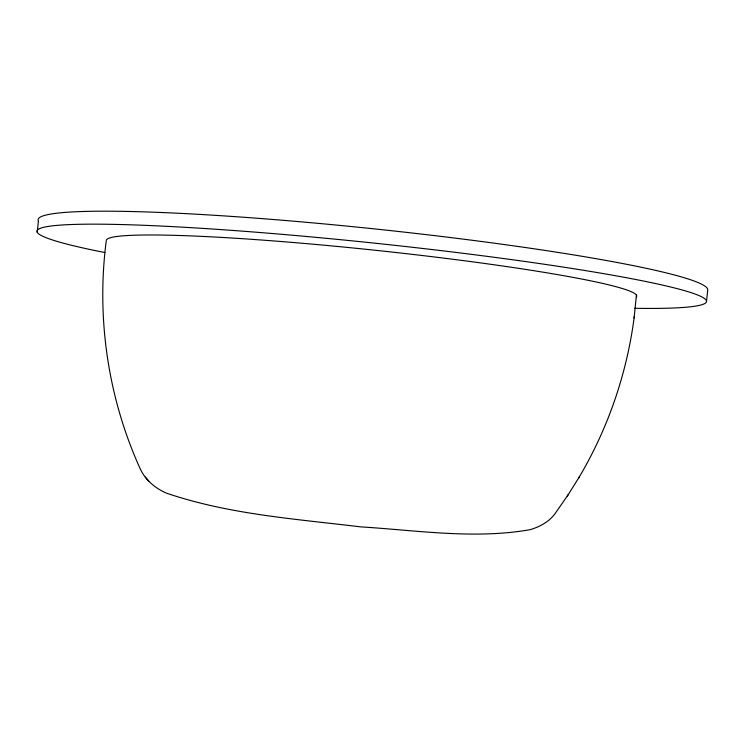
<?xml version="1.0" encoding="UTF-8"?>
<svg xmlns="http://www.w3.org/2000/svg" width="745" height="745" viewBox="0 0 745 745"><rect width="100%" height="100%" fill="white"/><g stroke="black" fill="none" stroke-linecap="round" stroke-linejoin="round"><path stroke-width="1.12" d="M578.642 478.029L579.461 476.679C608.06 428.161 626.731 373.897 634.088 318.068L634.2 316.541M37.25 232.3L38.414 220.958A336.647 25.945 6 0 1 366.093 228.026A336.647 25.945 6 0 1 707.75 289.814L706.511 301.306M634.088 318.068L636.444 295.094M636.286 297.031A266.673 18.29 6 0 0 379.997 250.767A266.673 18.29 6 0 0 106.311 240.421C96.18 317.761 107.96 397.783 140.218 468.819C145.396 480.041 155.36 488.431 166.61 493.199C228.994 514.423 295.718 518.958 360.757 526.883C416.809 530.319 474.118 539.473 529.928 529.714C539.659 526.901 549.167 521.817 555.202 513.445L568.314 494.484M567.345 496.068L579.461 476.679M145.284 477.07L146.858 478.914M147.138 479.221L148.721 481.074M104.859 252.536A336.619 23.309 6 0 1 147.696 225.446A336.619 23.309 6 0 1 600.61 273.126A336.619 23.309 6 0 1 634.582 308.3"/></g></svg>
